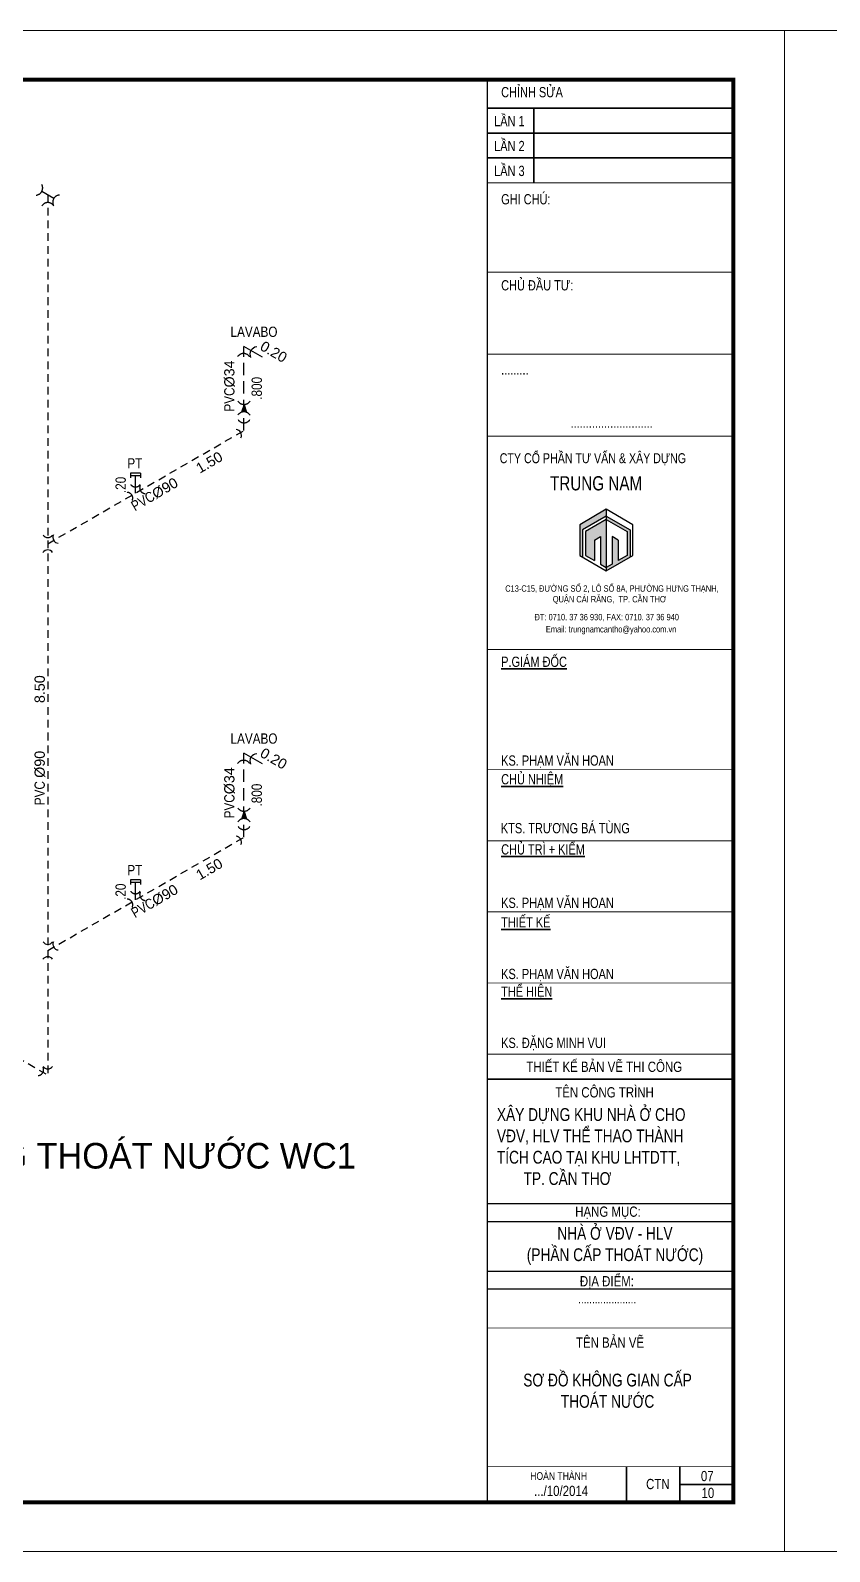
# Model space of a CAD drawing. Header units: millimetres. Extents: x -341 to 79, y 65 to 137.
# Drawn here: x -61.94 to -46.34, y 107.61 to 137.31 of the extents above; entities that cross this region are included whole.
import ezdxf

# ---------------------------------------------------------------- set-up
doc = ezdxf.new("R2010")
doc.units = ezdxf.units.MM
doc.header["$LTSCALE"] = 0.3
doc.header["$MEASUREMENT"] = 0
doc.linetypes.add('DASHEDX2', pattern=[1.5, 1, -0.5])
doc.layers.get('0').update_dxf_attribs({"linetype": 'CONTINUOUS', "lineweight": 13})
doc.layers.get('DEFPOINTS').update_dxf_attribs({"linetype": 'CONTINUOUS', "lineweight": 13})
for name, color, linetype in [('CAP NUOC', 6, 'CONTINUOUS'), ('KHUNG', 6, 'CONTINUOUS'), ('LAYER 7', 7, 'CONTINUOUS'), ('LAYER1', 1, 'CONTINUOUS'), ('LAYER5', 5, 'CONTINUOUS'), ('LAYER7', 7, 'CONTINUOUS'), ('THOAT NUOC', 5, 'CONTINUOUS')]:
    doc.layers.add(name, color=color, linetype=linetype)
doc.styles.add('HELVE-KT', font='VHELVCN.TTF')
doc.styles.add('VNAVO', font='', dxfattribs={"width": 1.1})
doc.styles.add('VNI - HELVE', font='VBOOKMN.TTF', dxfattribs={"width": 0.8})
doc.styles.get('VNAVO').set_extended_font_data('VNarial')

# ---------------------------------------------------------------- blocks, each defined once
blk = doc.blocks.new('AAEER')
at = {"linetype": 'Continuous', "ltscale": 0.08}
h = blk.add_hatch(color=8, dxfattribs=at)
h.paths.add_polyline_path([(377.886, 656.949), (377.886, 657.083), (377.366, 656.782), (377.366, 656.181), (377.423, 656.148), (377.423, 656.682)])
h.paths.add_polyline_path([(377.886, 656.882), (377.481, 656.649), (377.481, 656.181), (377.655, 656.081), (377.655, 656.482), (377.771, 656.548), (377.771, 656.014), (377.886, 655.947)])
blk.add_hatch(color=8, dxfattribs=at).paths.add_polyline_path([(378.118, 656.482), (378.002, 656.548), (378.002, 656.014), (377.886, 655.947), (377.886, 655.88), (378.349, 656.148), (378.349, 656.682), (377.886, 656.949), (377.886, 656.882), (378.291, 656.649), (378.291, 656.181), (378.118, 656.081)])
for p, q in [((377.886, 657.083), (377.886, 656.949)), ((377.886, 657.083), (377.886, 655.88)), ((377.886, 656.949), (377.423, 656.682)), ((377.423, 656.682), (377.423, 656.148)), ((377.886, 656.882), (377.481, 656.649)), ((377.886, 656.949), (378.349, 656.682)), ((377.886, 656.882), (377.886, 655.947)), ((377.886, 656.882), (378.291, 656.649)), ((378.349, 656.682), (378.349, 656.148)), ((377.481, 656.649), (377.481, 656.181)), ((377.655, 656.482), (377.771, 656.548)), ((377.655, 656.482), (377.655, 656.081)), ((377.771, 656.548), (377.771, 656.014)), ((378.118, 656.482), (378.002, 656.548)), ((378.002, 656.548), (378.002, 656.014)), ((378.118, 656.482), (378.118, 656.081)), ((378.291, 656.649), (378.291, 656.181))]:
    blk.add_line(p, q, dxfattribs=at)
blk.add_lwpolyline([(377.366, 656.181), (377.886, 655.88), (378.407, 656.181), (378.407, 656.782), (377.886, 657.083), (377.366, 656.782)], close=True, dxfattribs=at)
for points in [[(377.481, 656.181), (377.655, 656.081)], [(378.291, 656.181), (378.118, 656.081)], [(377.771, 656.014), (377.886, 655.947)], [(378.002, 656.014), (377.886, 655.947)]]:
    blk.add_lwpolyline(points, dxfattribs=at)
for points in [[(375.565, 643.528), (380.365, 643.528)], [(375.565, 643.18), (380.365, 643.18)], [(375.565, 642.208), (380.365, 642.208)], [(375.565, 641.861), (380.365, 641.861)]]:
    blk.add_lwpolyline(points)
at = {"layer": 'LAYER 7', "lineweight": 35}
for points in [[(375.565, 664.914), (380.365, 664.914)], [(376.469, 663.456), (376.469, 664.914)], [(375.565, 664.428), (380.365, 664.428)], [(375.565, 663.942), (380.365, 663.942)], [(375.565, 645.958), (380.365, 645.958)], [(378.282, 638.389), (378.282, 637.695)], [(379.323, 638.389), (379.323, 638.389), (379.323, 637.695)], [(379.323, 638.042), (380.365, 638.042)]]:
    blk.add_lwpolyline(points, dxfattribs=at)
at = {"layer": 'LAYER7', "const_width": 0.0278}
blk.add_lwpolyline([(380.365, 665.47), (375.565, 665.47), (375.565, 637.695), (380.365, 637.695)], close=True, dxfattribs=at)
at = {"layer": 'LAYER7'}
for points, const_width in [([(375.565, 663.456), (380.365, 663.456)], 0.0174), ([(375.565, 661.712), (380.365, 661.712)], 0.0174), ([(375.565, 660.112), (380.365, 660.112)], 0.0174), ([(375.565, 658.512), (380.365, 658.512)], 0.0212), ([(375.565, 654.346), (380.365, 654.346)], 0.0174), ([(375.565, 651.999), (380.365, 651.999)], 0.0174), ([(375.565, 650.61), (380.365, 650.61)], 0.0174), ([(375.565, 649.221), (380.365, 649.221)], 0.0174), ([(375.565, 647.833), (380.365, 647.833)], 0.0174), ([(375.565, 646.444), (380.365, 646.444)], 0.0174), ([(375.565, 641.097), (380.365, 641.097)], 0.0174), ([(375.565, 638.389), (380.365, 638.389)], 0.0174)]:
    blk.add_lwpolyline(points, dxfattribs=dict(at, const_width=const_width))
at = {"layer": 'LAYER 7', "lineweight": 35, "style": 'VNI - HELVE'}
for s, insert, char_height, width, attachment_point in [('CHÆNH SÖÛA', (375.833, 665.327), 0.2, 5.31965, 1), ('LAÀN 1', (375.696, 664.761), 0.2, 5.31965, 1), ('LAÀN 2', (375.696, 664.275), 0.2, 5.31965, 1), ('LAÀN 3', (375.696, 663.789), 0.2, 5.31965, 1), ('GHI CHUÙ:', (375.833, 663.236), 0.2, 5.31965, 1), ('CHUÛ ÑAÀU TÖ:', (375.833, 661.556), 0.2, 5.31965, 1), ('.........', (375.833, 659.91), 0.2, 5.31965, 1), ('...........................', (377.188, 658.873), 0.2, 5.31965, 1), ('{\\LP.GIAÙM ÑOÁC}', (375.833, 654.205), 0.2, 5.31965, 1), ('KS. PHAÏM VAÊN HOAN', (375.833, 652.277), 0.2, 5.31965, 1), ('{\\LCHUÛ NHIEÄM}', (375.833, 651.912), 0.2, 5.31965, 1), ('KTS. TRÖÔNG BAÙ TUØNG', (375.828, 650.957), 0.2, 5.31965, 1), ('{\\LCHUÛ TRÌ + KIEÅM}', (375.833, 650.542), 0.2, 5.31965, 1), ('KS. PHAÏM VAÊN HOAN', (375.833, 649.499), 0.2, 5.31965, 1), ('{\\LTHIEÁT KEÁ}', (375.833, 649.118), 0.2, 5.31965, 1), ('KS. PHAÏM VAÊN HOAN', (375.833, 648.11), 0.2, 5.31965, 1), ('{\\LTHEÅ HIEÄN}', (375.833, 647.765), 0.2, 5.31965, 1), ('KS. ÑAËNG MINH VUI', (375.833, 646.764), 0.2, 5.31965, 1), ('{\\fVNI-Helve|b0|i0|c0|p2;THIEÁT KEÁ BAÛN VEÕ THI COÂNG}', (376.323, 646.297), 0.2, 5.31965, 1), ('{\\fVNI-Helve|b0|i0|c0|p2;TEÂN COÂNG TRÌNH}', (376.889, 645.799), 0.2, 5.31965, 1), ('XAÂY DÖÏNG KHU NHAØ ÔÛ CHO\\PVÑV, HLV THEÅ THAO THAØNH \\PTÍCH CAO TAÏI KHU LHTDTT, \\P       TP. CAÀN THÔ', (375.75, 645.39), 0.25, 7.09083, 1), ('{\\fVNI-Helve|b0|i0|c0|p2;HAÏNG MUÏC:}', (377.279, 643.469), 0.2, 5.31965, 1), ('NHAØ ÔÛ VÑV - HLV\\P(PHAÀN CAÁP THOAÙT NÖÔÙC)', (378.055, 643.07), 0.25, 4.30245, 2), ('{\\fVNI-Helve|b0|i0|c0|p2;ÑÒA ÑIEÅM:}', (377.37, 642.111), 0.2, 5.31965, 1), ('{\\fVNI-Helve|b0|i0|c0|p2;.....................}', (377.337, 641.754), 0.17359, 5.31965, 1), ('{\\fVNI-Helve|b0|i0|c0|p2;TEÂN BAÛN VEÕ}', (377.294, 640.914), 0.2, 5.31965, 1), ('{\\fVNI-Helve|b0|i0|c0|p2;HOAØN THAØNH}', (376.401, 638.282), 0.15, 5.31965, 1), ('{\\fVNI-Helve|b0|i0|c0|p2;.../10/2014}', (376.475, 638.017), 0.2, 5.31965, 1), ('{\\fVNI-Helve|b0|i0|c0|p2;CTN}', (378.663, 638.151), 0.2, 5.31965, 1), ('{\\fVNI-Helve|b0|i0|c0|p2;10}', (379.745, 637.978), 0.2, 5.31965, 1)]:
    blk.add_mtext(s, dxfattribs=dict(at, insert=insert, char_height=char_height, width=width, attachment_point=attachment_point))
at = {"layer": 'LAYER5', "attachment_point": 1, "style": 'VNI - HELVE'}
for s, insert, char_height, width in [('{\\H0.9774x;CTY COÅ PHAÀN TÖ VAÁN & XAÂY DÖÏNG} ', (375.805, 658.177), 0.19891, 4.67984), ('TRUNG NAM', (376.787, 657.729), 0.2777, 3.59296), ('{\\fVNI-Helve|b0|i0|c0|p2;C13-C15, ÑÖÔØNG SOÁ 2, LOÂ SOÁ 8A, PHÖÔØNG HÖNG THAÏNH, \\P                       QUAÄN CAÙI RAÊNG,  TP. CAÀN THÔ}', (375.912, 655.598), 0.12499, 8.0242), ('{\\fVNI-Helve|b0|i0|c0|p2;ÑT: 0710. 37 36 930, FAX: 0710. 37 36 940}', (376.484, 655.04), 0.12499, 8.0242), ('{\\fVNI-Helve|b0|i0|c0|p2;Email: trungnamcantho@yahoo.com.vn}', (376.706, 654.803), 0.12499, 8.0242)]:
    blk.add_mtext(s, dxfattribs=dict(at, insert=insert, char_height=char_height, width=width))

msp = doc.modelspace()

# ---------------------------------------------------------------- hatches: boundary and pattern name
at = {"layer": 'THOAT NUOC', "linetype": 'DASHEDX2', "ltscale": 3}
for points in [[(-57.7672, 130.0077), (-57.7672, 130.0077), (-57.7216, 129.8531, 0.2083886), (-57.816, 129.8534)], [(-57.7672, 122.0657), (-57.7672, 122.0657), (-57.7216, 121.911, 0.2083886), (-57.816, 121.9114)]]:
    msp.add_hatch(color=256, dxfattribs=at).paths.add_polyline_path(points)

# ---------------------------------------------------------------- linework, layer by layer
at = {"layer": 'CAP NUOC', "linetype": 'Continuous', "ltscale": 0.08}
for centre in [(-61.3868, 127.411), (-61.3868, 119.4689)]:
    msp.add_arc(centre, 0.1134, 154.26483, 266.28695, dxfattribs=at)
at = {"layer": 'DEFPOINTS', "linetype": 'Continuous', "ltscale": 0.08}
for points in [[(-89.2157, 107.6101), (-47.2157, 107.6101), (-47.2157, 137.3101), (-89.2157, 137.3101)], [(-47.2157, 107.6101), (-5.2157, 107.6101), (-5.2157, 137.3101), (-47.2157, 137.3101)]]:
    msp.add_lwpolyline(points, close=True, dxfattribs=at)
at = {"layer": 'KHUNG', "linetype": 'Continuous', "ltscale": 0.08}
for centre, radius, start, end in [((-57.9315, 129.4048), 0.1134, 334.26483, 86.28695), ((-61.5986, 127.5175), 0.1104, 213.21396, 326.78604), ((-61.5986, 127.054), 0.1134, 34.26483, 146.28695), ((-57.9315, 121.4628), 0.1134, 334.26483, 86.28695), ((-61.5986, 119.5755), 0.1104, 213.21396, 326.78604), ((-61.5986, 119.112), 0.1134, 34.26483, 146.28695), ((-61.5986, 117.1446), 0.1104, 213.21396, 326.78604)]:
    msp.add_arc(centre, radius, start, end, dxfattribs=at)
at = {"layer": 'LAYER5', "linetype": 'DASHEDX2', "ltscale": 1.5}
for points in [[(-61.4809, 134.0313), (-61.7164, 134.1668)], [(-59.8877, 128.276), (-59.8877, 128.6147)], [(-59.8877, 120.334), (-59.8877, 120.6726)]]:
    msp.add_lwpolyline(points, dxfattribs=at)
at = {"layer": 'LAYER5', "linetype": 'DASHEDX2', "ltscale": 0.5}
for points in [[(-61.5986, 134.099), (-61.5986, 116.9152)], [(-61.5986, 127.2882), (-57.7686, 129.4994)], [(-61.5986, 119.3462), (-57.7686, 121.5574)], [(-64.7964, 118.7614), (-61.5986, 116.9152)]]:
    msp.add_lwpolyline(points, dxfattribs=at)
at = {"layer": 'LAYER5', "linetype": 'Continuous', "ltscale": 0.08}
for points in [[(-59.7878, 128.6673), (-59.9875, 128.6673)], [(-59.9875, 128.6673), (-59.9875, 128.5754)], [(-59.7878, 128.6147), (-59.9875, 128.6147)], [(-59.7878, 128.6673), (-59.7878, 128.5754)], [(-59.7878, 120.7253), (-59.9875, 120.7253)], [(-59.9875, 120.7253), (-59.9875, 120.6334)], [(-59.7878, 120.6726), (-59.9875, 120.6726)], [(-59.7878, 120.7253), (-59.7878, 120.6334)]]:
    msp.add_lwpolyline(points, dxfattribs=at)
at = {"layer": 'LAYER5', "linetype": 'DASHEDX2', "ltscale": 1.5}
for centre, radius, start, end in [((-61.841, 134.2344), 0.1417, 274.93493, 26.95704), ((-61.5986, 133.8111), 0.138, 33.21397, 146.78603), ((-61.3618, 133.9545), 0.1417, 92.78012, 204.80224)]:
    msp.add_arc(centre, radius, start, end, dxfattribs=at)
at = {"layer": 'LAYER5', "linetype": 'DASHEDX2', "ltscale": 3}
for centre, radius, start, end in [((-59.8877, 128.5054), 0.1104, 213.21397, 326.78603), ((-59.6923, 128.3788), 0.1134, 154.72275, 266.74486), ((-60.054, 128.1784), 0.1134, 334.72275, 86.74486), ((-60.054, 120.2364), 0.1134, 334.72275, 86.74486), ((-59.8877, 120.5633), 0.1104, 213.21397, 326.78603), ((-59.6923, 120.4368), 0.1134, 154.72275, 266.74486), ((-61.794, 117.018), 0.1134, 273.25514, 25.27725)]:
    msp.add_arc(centre, radius, start, end, dxfattribs=at)
at = {"layer": 'LAYER7', "linetype": 'Continuous', "const_width": 0.08}
msp.add_lwpolyline([(-48.2157, 136.3475), (-87.4157, 136.3475), (-87.4157, 108.5726), (-48.2157, 108.5726)], close=True, dxfattribs=at)
at = {"layer": 'THOAT NUOC', "linetype": 'DASHEDX2', "ltscale": 3}
for p, q in [((-57.7672, 130.0077), (-57.816, 129.8534)), ((-57.7672, 130.0077), (-57.7216, 129.8531)), ((-57.7672, 122.0657), (-57.816, 121.9114)), ((-57.7672, 122.0657), (-57.7216, 121.911))]:
    msp.add_line(p, q, dxfattribs=at)
at = {"layer": 'THOAT NUOC', "linetype": 'DASHEDX2', "ltscale": 0.8}
for points in [[(-57.7686, 129.4994), (-57.7686, 131.1378)], [(-57.7686, 121.5574), (-57.7686, 123.1957)]]:
    msp.add_lwpolyline(points, dxfattribs=at)
at = {"layer": 'THOAT NUOC', "linetype": 'DASHEDX2', "ltscale": 1.5}
for points in [[(-57.4093, 130.9311), (-57.7686, 131.1378)], [(-57.4093, 122.989), (-57.7686, 123.1957)]]:
    msp.add_lwpolyline(points, dxfattribs=at)
at = {"layer": 'THOAT NUOC', "linetype": 'DASHEDX2', "ltscale": 3}
for centre, radius, start, end in [((-57.7766, 130.8599), 0.1417, 33.70098, 145.72309), ((-57.7693, 129.7213), 0.1417, 33.70098, 145.72309), ((-57.7689, 130.1494), 0.1417, 214.08888, 326.11099), ((-57.7686, 129.7861), 0.138, 213.21397, 326.78603), ((-57.7766, 122.9179), 0.1417, 33.70098, 145.72309), ((-57.7689, 122.2074), 0.1417, 214.08888, 326.11099), ((-57.7693, 121.7793), 0.1417, 33.70098, 145.72309), ((-57.7686, 121.8441), 0.138, 213.21397, 326.78603)]:
    msp.add_arc(centre, radius, start, end, dxfattribs=at)
at = {"layer": 'THOAT NUOC', "linetype": 'Continuous', "ltscale": 0.08}
for centre in [(-57.511, 130.9882), (-57.511, 123.0462)]:
    msp.add_arc(centre, 0.1417, 93.71305, 205.73517, dxfattribs=at)

# ---------------------------------------------------------------- block references
at = {"layer": 'LAYER 7', "linetype": 'Continuous'}
msp.add_blockref('AAEER', (-428.5807, -529.1221), dxfattribs=at)

# ---------------------------------------------------------------- texts
at = {"layer": 'LAYER 7', "lineweight": 35, "style": 'VNI - HELVE'}
for s, insert, char_height, width, attachment_point in [('SÔ ÑOÀ KHOÂNG GIAN CAÁP THOAÙT NÖÔÙC', (-50.6703, 111.0839), 0.25, 3.29167, 2), ('{\\fVNI-Helve|b0|i0|c0|p2;07}', (-48.8479, 109.1847), 0.2, 5.319651, 1)]:
    msp.add_mtext(s, dxfattribs=dict(at, insert=insert, char_height=char_height, width=width, attachment_point=attachment_point))
at = {"layer": 'LAYER1', "linetype": 'Continuous', "ltscale": 0.05}
for s, insert, char_height, width, attachment_point, style in [('LAVABO', (-58.0319, 131.3234), 0.2, 5.705631, 7, 'HELVE-KT'), ('PT', (-59.7535, 128.7574), 0.2, 4.564505, 9, 'HELVE-KT'), ('LAVABO', (-58.0319, 123.3814), 0.2, 5.705631, 7, 'HELVE-KT'), ('PT', (-59.7535, 120.8153), 0.2, 4.564505, 9, 'HELVE-KT'), ('{\\fVNI-Avo|b0|i0|c0|p2;    SÑKG THOAÙT NÖÔÙC WC1}', (-64.6416, 115.5889), 0.5, 14.48438, 1, 'VNAVO')]:
    msp.add_mtext(s, dxfattribs=dict(at, insert=insert, char_height=char_height, width=width, attachment_point=attachment_point, style=style))
at = {"layer": 'LAYER1', "linetype": 'Continuous', "ltscale": 0.05, "char_height": 0.2, "style": 'HELVE-KT'}
for s, insert, attachment_point, rotation in [('{\\fArial|b0|i0|c0|p34;0.20}', (-56.9032, 130.9866), 3, 330), (' PVC{\\fArial|b0|i0|c0|p34;%%C34}', (-57.9474, 129.804), 7, 90), ('.800', (-57.4173, 130.0992), 7, 90), (' PVC{\\fArial|b0|i0|c0|p34;%%C90      1.50 }', (-58.262, 129.1003), 3, 30.1969), ('.20', (-60.0742, 128.2764), 7, 90), (' PVC {\\fArial|b0|i0|c0|p34;%%C90            8.50}', (-61.6505, 122.1185), 7, 90), ('{\\fArial|b0|i0|c0|p34;0.20}', (-56.9032, 123.0446), 3, 330), (' PVC{\\fArial|b0|i0|c0|p34;%%C34}', (-57.9474, 121.862), 7, 90), ('.800', (-57.4173, 122.1572), 7, 90), (' PVC{\\fArial|b0|i0|c0|p34;%%C90      1.50 }', (-58.262, 121.1583), 3, 30.1969), ('.20', (-60.0742, 120.3343), 7, 90)]:
    msp.add_mtext(s, dxfattribs=dict(at, insert=insert, attachment_point=attachment_point, rotation=rotation))

doc.saveas('drawing.dxf')
